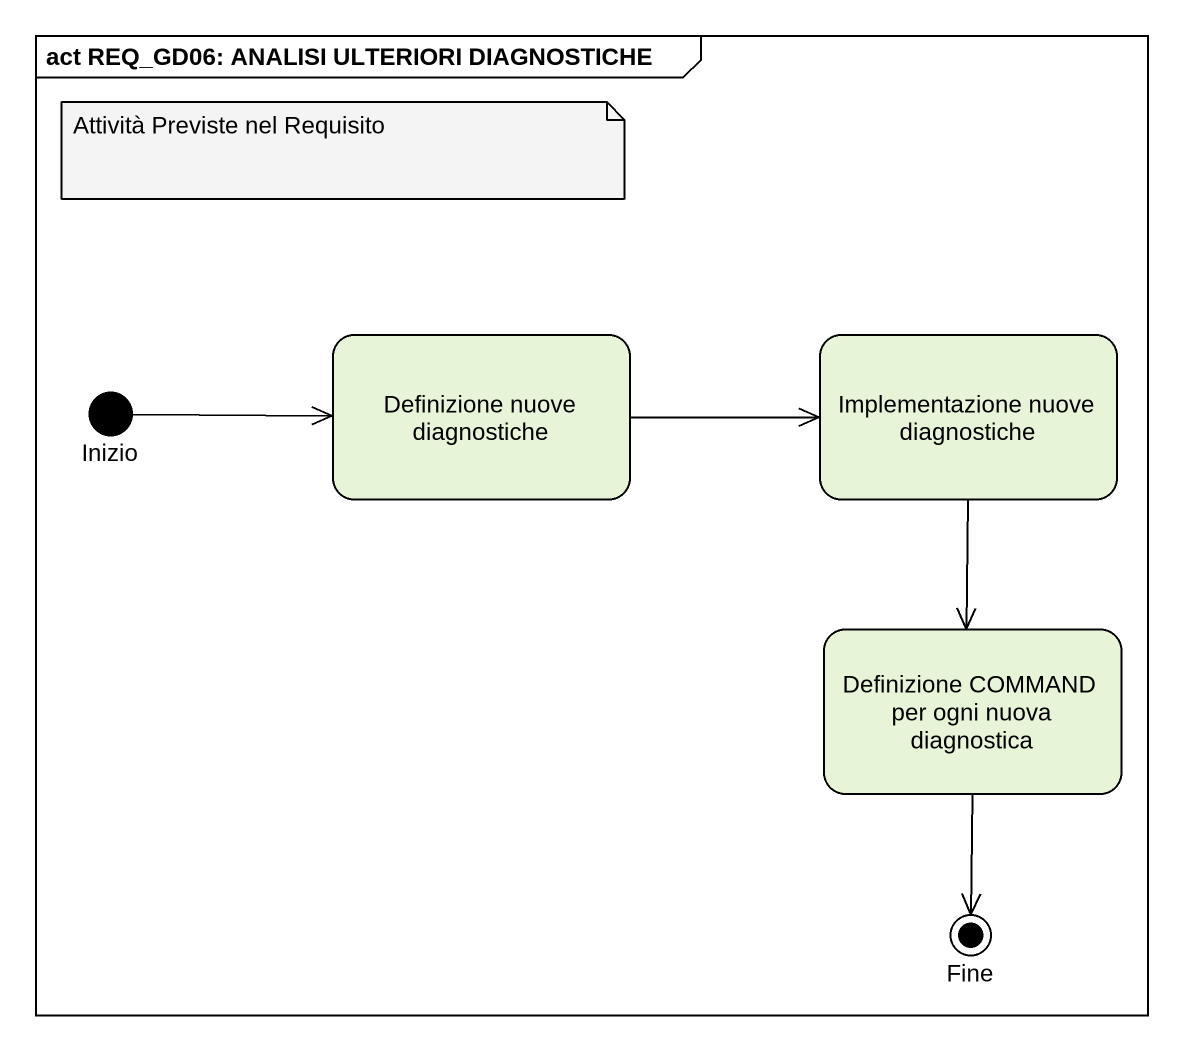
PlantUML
@startuml
mainframe act REQ_GD06: ANALISI ULTERIORI DIAGNOSTICHE
hide empty description
state Inizio <<start>>
state "Definizione nuove diagnostiche" as Definizione_nuove
state "Implementazione nuove diagnostiche" as Implementazione_nuove
state "Definizione COMMAND per ogni nuova diagnostica" as Definizione_COMMAND_per
state Fine <<end>>
Inizio -right-> Definizione_nuove
Definizione_nuove -right-> Implementazione_nuove
Implementazione_nuove --> Definizione_COMMAND_per
Definizione_COMMAND_per --> Fine
note as N1
  Attività Previste nel Requisito
end note
@enduml
